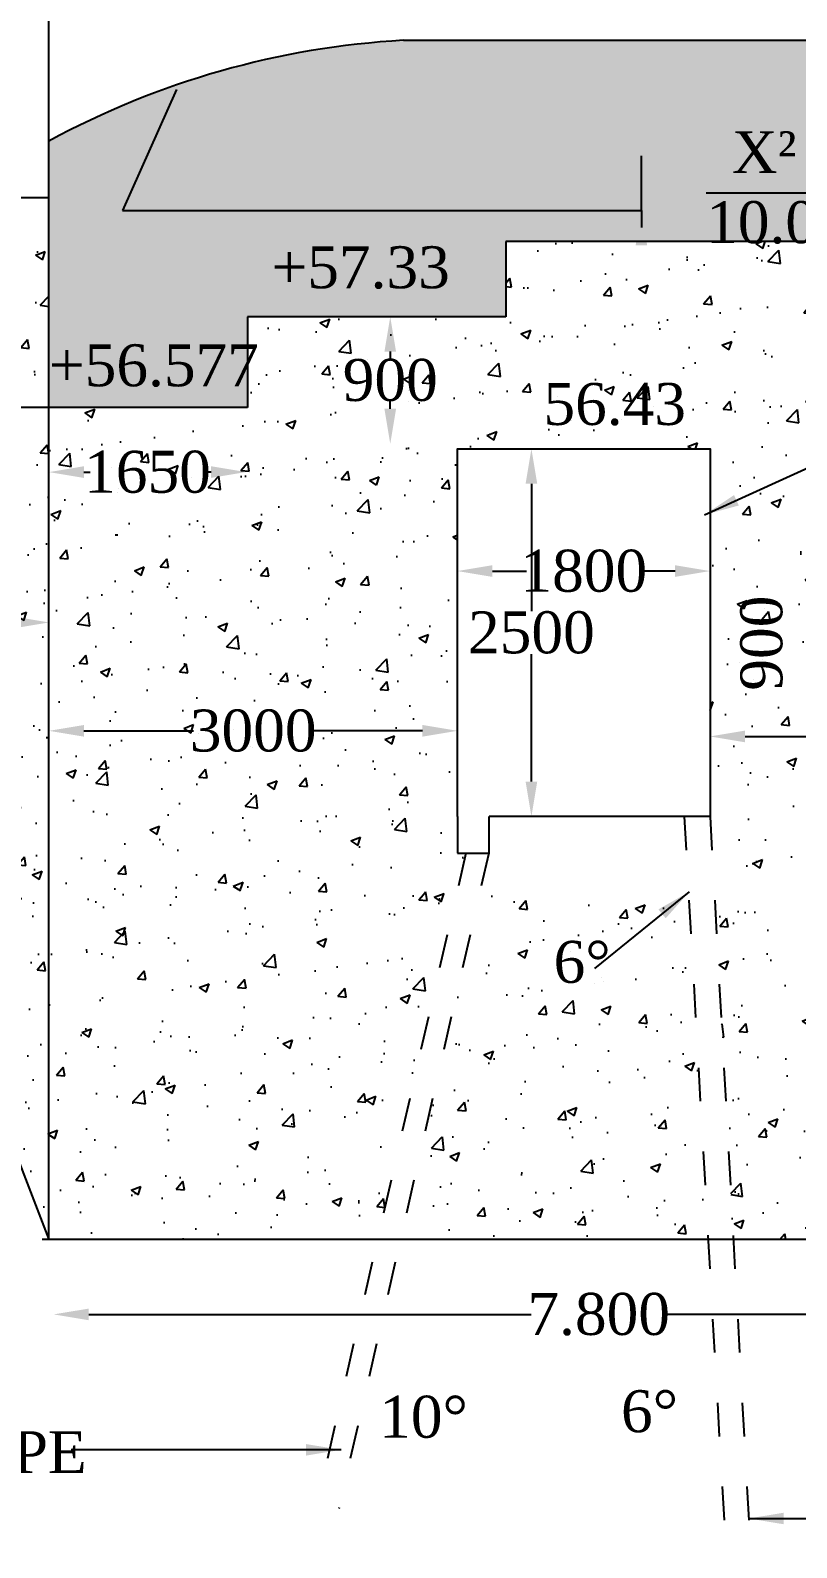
# Model space of a CAD drawing. Header units: millimetres. Extents: x 1776 to 105812, y -926 to 60429.
# Drawn here: x 17423 to 22903, y 12102 to 22953 of the extents above; entities that cross this region are included whole.
import ezdxf

# ---------------------------------------------------------------- set-up
doc = ezdxf.new("R2010")
doc.units = ezdxf.units.MM
doc.header["$MEASUREMENT"] = 0
doc.header["$PDMODE"] = 66
doc.header["$PDSIZE"] = 170
doc.linetypes.add('ACAD_ISO03W100', pattern=[30, 12, -18])
for name, color, linetype in [('DIM', 5, 'Continuous'), ('DOT LINE', 3, 'ACAD_ISO03W100'), ('DWG. LINE', 1, 'Continuous'), ('HATCH', 2, 'Continuous'), ('TEXT', 7, 'Continuous')]:
    doc.layers.add(name, color=color, linetype=linetype)
doc.styles.get("Standard").update_dxf_attribs({"font": 'times.ttf', "height": 300})
doc.dimstyles.get("Standard").update_dxf_attribs({"dimtxt": 300, "dimasz": 250, "dimexe": 0.18, "dimexo": 0.0625, "dimgap": 0.09, "dimtad": 0, "dimtih": 1, "dimtoh": 1, "dimdec": 1, "dimzin": 0, "dimdsep": 46, "dimtxsty": 'Standard', "dimcen": 0.09, "dimse1": 1, "dimse2": 1, "dimclrd": 5, "dimclre": 5, "dimclrt": 4, "dimadec": 0, "dimazin": 0, "dimtfac": 1, "dimtdec": 1, "dimtofl": 0, "dimtmove": 0, "dimatfit": 3, "dimfxl": 0, "dimtolj": 1, "dimtzin": 0, "dimarcsym": 0})
pattern_1 = [(50, (0, 0), (717.2601826007534, -62.75213498259511), [75, -825]), (355, (0, 0), (-138.751333613, 752.1921337000118), [60, -660]), (100.4514, (59.77168, -5.22934), (578.5093817140216, 689.4395420609536), [63.74019000000001, -701.142112]), (46.18420000000001, (0, 200), (1067.241048625644, -165.5190143290181), [112.5, -1237.5]), (96.6356, (88.936745, 186.206693), (934.6627055487033, 974.1178709004417), [95.610288, -1051.713]), (351.1842, (0, 200), (934.6619451336272, 974.1186009253246), [90, -990]), (21, (100, 150), (596.9070521184617, -402.6188906653388), [75, -825]), (326.0000000000001, (100, 150), (243.3153319215817, 725.150045046853), [60, -660]), (71.4514, (149.742233, 116.448394), (840.22262858149, 322.5304967099524), [63.74019000000001, -701.142112]), (37.50000000000001, (0, 0), (12.15985531729067, 332.8938538313115), [0, -652, 0, -670, 0, -662.5]), (7.499999999999999, (0, 0), (263.0695374421486, 394.4117118823602), [0, -382, 0, -637, 0, -252.5]), (327.5, (-223, 0), (533.8224361724091, -22.5548717343798), [0, -250, 0, -780, 0, -1035]), (317.5, (-323, 0), (583.1861693423863, 100.1049823323176), [0, -325, 0, -518, 0, -735])]

# ---------------------------------------------------------------- blocks, each defined once
blk = doc.blocks.new('*D19')
at = {"layer": 'Defpoints', "color": 0}
for p in [(17556.31355607386, 18718.53987111743), (8504.815217406318, 18577.55138073367), (17556.31442837768, 18577.60740513767)]:
    blk.add_point(p, dxfattribs=at)
at = {"layer": 'DIM', "color": 5, "lineweight": -2}
for p, q in [((8754.814345097702, 18718.48539409257), (12619.29875231853, 18718.50931338269)), ((17306.31355607865, 18718.5383237383), (13441.82914885782, 18718.51440444817))]:
    blk.add_line(p, q, dxfattribs=at)
at = {"layer": 'DIM', "color": 5}
for points in [[(8754.814087201179, 18760.15206075844), (8754.814602994224, 18676.8187274267), (8504.81434510249, 18718.48384671343)], [(17306.31329818213, 18760.20499040417), (17306.31381397517, 18676.87165707243), (17556.31355607386, 18718.53987111743)]]:
    blk.add_solid(points, dxfattribs=at)
at = {"layer": 'DIM', "color": 4, "insert": (13030.56395058817, 18718.51185891543), "char_height": 300, "attachment_point": 5}
blk.add_mtext('\\A1;8513', dxfattribs=at)
blk = doc.blocks.new('*D20')
at = {"layer": 'Defpoints', "color": 0}
for p in [(20001.61073530425, 20905.15949112427), (19996.82012330065, 19996.33366430796), (20001.61073530425, 19996.33366430796)]:
    blk.add_point(p, dxfattribs=at)
at = {"layer": 'DIM', "color": 5, "lineweight": -2}
for p, q in [((19996.82012330065, 20655.15949112427), (19996.82012330065, 20603.86469595692)), ((19996.82012330065, 20246.33366430796), (19996.82012330065, 20297.62845947531))]:
    blk.add_line(p, q, dxfattribs=at)
at = {"layer": 'DIM', "color": 5}
for points in [[(19955.15345663399, 20655.15949112427), (20038.48678996732, 20655.15949112427), (19996.82012330065, 20905.15949112427)], [(19955.15345663399, 20246.33366430796), (20038.48678996732, 20246.33366430796), (19996.82012330065, 19996.33366430796)]]:
    blk.add_solid(points, dxfattribs=at)
at = {"layer": 'DIM', "color": 4, "insert": (19996.82012330065, 20450.74657771612), "char_height": 300, "attachment_point": 5}
blk.add_mtext('\\A1;900', dxfattribs=at)
blk = doc.blocks.new('*D21')
at = {"layer": 'Defpoints', "color": 0}
for p in [(18965.38700425038, 19794.23292109607), (17556.30722645087, 19741.17596154012), (18965.40187324537, 19741.57383822341)]:
    blk.add_point(p, dxfattribs=at)
at = {"layer": 'DIM', "color": 5, "lineweight": -2}
for p, q in [((17806.29234748975, 19793.90563524718), (17851.62927710403, 19793.91843673445)), ((18715.38701421651, 19794.16233026168), (18670.05008460223, 19794.1495287744))]:
    blk.add_line(p, q, dxfattribs=at)
at = {"layer": 'DIM', "color": 5}
for points in [[(17806.28058235068, 19835.57230025282), (17806.30411262882, 19752.23897024153), (17556.29235745588, 19793.83504441279)], [(18715.37524907745, 19835.82899526732), (18715.39877935558, 19752.49566525603), (18965.38700425038, 19794.23292109607)]]:
    blk.add_solid(points, dxfattribs=at)
at = {"layer": 'DIM', "color": 4, "insert": (18260.83968085313, 19794.03398275443), "char_height": 300, "attachment_point": 5}
blk.add_mtext('\\A1;1650', dxfattribs=at)
blk = doc.blocks.new('*D22')
at = {"layer": 'Defpoints', "color": 0}
for p in [(17556.31835287329, 17943.55212999333), (20477.28656222927, 17943.55212999333), (20477.28656222927, 17943.55212999334)]:
    blk.add_point(p, dxfattribs=at)
at = {"layer": 'DIM', "color": 5, "lineweight": -2}
for p, q in [((17806.31835287329, 17943.55212999334), (18590.61296223766, 17943.55212999334)), ((20227.28656222927, 17943.55212999334), (19442.99195286491, 17943.55212999334))]:
    blk.add_line(p, q, dxfattribs=at)
at = {"layer": 'DIM', "color": 5}
for points in [[(17806.31835287329, 17985.21879666), (17806.31835287329, 17901.88546332667), (17556.31835287329, 17943.55212999334)], [(20227.28656222927, 17985.21879666), (20227.28656222927, 17901.88546332667), (20477.28656222927, 17943.55212999334)]]:
    blk.add_solid(points, dxfattribs=at)
at = {"layer": 'DIM', "color": 4, "insert": (19016.80245755128, 17943.55212999334), "char_height": 300, "attachment_point": 5}
blk.add_mtext('\\A1;3000', dxfattribs=at)
blk = doc.blocks.new('*D23')
at = {"layer": 'Defpoints', "color": 0}
for p in [(20799.29449423891, 19960.30335667158), (20799.29449423891, 17330.84278592013), (21006.17687074363, 17330.84278592013)]:
    blk.add_point(p, dxfattribs=at)
at = {"layer": 'DIM', "color": 5, "lineweight": -2}
for p, q in [((21006.17687074363, 19710.30335667158), (21006.17687074363, 18798.25860121654)), ((21006.17687074363, 17580.84278592013), (21006.17687074363, 18492.88754137516))]:
    blk.add_line(p, q, dxfattribs=at)
at = {"layer": 'DIM', "color": 5}
for points in [[(20964.51020407696, 19710.30335667158), (21047.8435374103, 19710.30335667158), (21006.17687074363, 19960.30335667158)], [(20964.51020407696, 17580.84278592013), (21047.8435374103, 17580.84278592013), (21006.17687074363, 17330.84278592013)]]:
    blk.add_solid(points, dxfattribs=at)
at = {"layer": 'DIM', "color": 4, "insert": (21006.17687074362, 18645.57307129586), "char_height": 300, "attachment_point": 5}
blk.add_mtext('\\A1;2500', dxfattribs=at)
blk = doc.blocks.new('*D24')
at = {"layer": 'Defpoints', "color": 0}
for p in [(20477.28656222927, 19086.08162042365), (22283.95132872945, 19086.08162042365), (22283.95132872945, 19086.08162042365)]:
    blk.add_point(p, dxfattribs=at)
at = {"layer": 'DIM', "color": 5, "lineweight": -2}
for p, q in [((20727.28656222927, 19086.08162042365), (20971.40854173027, 19086.08162042365)), ((22033.95132872945, 19086.08162042365), (21789.82934922846, 19086.08162042365))]:
    blk.add_line(p, q, dxfattribs=at)
at = {"layer": 'DIM', "color": 5}
for points in [[(20727.28656222927, 19127.74828709032), (20727.28656222927, 19044.41495375699), (20477.28656222927, 19086.08162042365)], [(22033.95132872945, 19127.74828709032), (22033.95132872945, 19044.41495375699), (22283.95132872945, 19086.08162042365)]]:
    blk.add_solid(points, dxfattribs=at)
at = {"layer": 'DIM', "color": 4, "insert": (21380.61894547936, 19086.08162042365), "char_height": 300, "attachment_point": 5}
blk.add_mtext('\\A1;1800', dxfattribs=at)
blk = doc.blocks.new('*D25')
at = {"layer": 'Defpoints', "color": 0}
for p in [(17590.44593907142, 13836.91375775696), (25384.47622024128, 13836.91375775696), (25384.47622024128, 13769.99493048356)]:
    blk.add_point(p, dxfattribs=at)
at = {"layer": 'DIM', "color": 5, "lineweight": -2}
for p, q in [((17840.44593907142, 13769.99493048356), (21005.14324980776, 13769.99493048356)), ((25134.47622024128, 13769.99493048356), (21969.77890950494, 13769.99493048356))]:
    blk.add_line(p, q, dxfattribs=at)
at = {"layer": 'DIM', "color": 5}
for points in [[(17840.44593907142, 13811.66159715022), (17840.44593907142, 13728.32826381689), (17590.44593907142, 13769.99493048356)], [(25134.47622024128, 13811.66159715022), (25134.47622024128, 13728.32826381689), (25384.47622024128, 13769.99493048356)]]:
    blk.add_solid(points, dxfattribs=at)
at = {"layer": 'DIM', "color": 4, "insert": (21487.46107965635, 13769.99493048356), "char_height": 300, "attachment_point": 5}
blk.add_mtext('\\A1;7.800', dxfattribs=at)
blk = doc.blocks.new('*D26')
at = {"layer": 'Defpoints', "color": 0}
for p in [(22283.95132872945, 17903.3488098734), (25367.54020958417, 17903.3488098734), (25367.54020958417, 17903.3488098734)]:
    blk.add_point(p, dxfattribs=at)
at = {"layer": 'DIM', "color": 5, "lineweight": -2}
for p, q in [((22533.95132872945, 17903.3488098734), (23399.55627384319, 17903.3488098734)), ((25117.54020958417, 17903.3488098734), (24251.93526447044, 17903.3488098734))]:
    blk.add_line(p, q, dxfattribs=at)
at = {"layer": 'DIM', "color": 5}
for points in [[(22533.95132872945, 17945.01547654007), (22533.95132872945, 17861.68214320673), (22283.95132872945, 17903.3488098734)], [(25117.54020958417, 17945.01547654007), (25117.54020958417, 17861.68214320673), (25367.54020958417, 17903.3488098734)]]:
    blk.add_solid(points, dxfattribs=at)
at = {"layer": 'DIM', "color": 4, "insert": (23825.74576915681, 17903.3488098734), "char_height": 300, "attachment_point": 5}
blk.add_mtext('\\A1;3000', dxfattribs=at)

msp = doc.modelspace()

# ---------------------------------------------------------------- hatches: boundary and pattern name
at = {"layer": 'HATCH'}
h = msp.add_hatch(dxfattribs=at)
h.set_pattern_fill('AR-CONC', color=256, scale=100, style=0)
h.set_pattern_definition(pattern_1)
h.paths.add_polyline_path([(42710.63295254472, 22881.66276771858), (20091.88774122787, 22881.66276771858, 0.1109590868981088), (17556.2922501496, 22160.79972162429), (17556.30403716754, 20256.44776151361), (18976.77093330806, 20256.44776151361), (18976.77093330806, 20905.15949112427), (20823.37127696944, 20905.15949112426), (20823.37127696944, 21442.13378390901), (44004.08583114146, 21442.13378390901)])
h.paths.add_polyline_path([(44933.78572671174, 22296.47742056871), (44692.86188878073, 22323.22676899379), (44692.86188878072, 22881.66276771858), (42710.63295254474, 22881.66276771858), (44004.08583114147, 21442.13378390901), (44673.74830123706, 21442.13378390901), (44673.74830123706, 21951.33971992618), (44390.75845532666, 21951.33971992618)])
h.paths.add_polyline_path([(30375.79336316067, 22313.62862909426), (31021.28723482614, 22313.62862909426), (31021.28723482614, 22010.16792253334), (30375.79336316067, 22010.16792253334)], flags=24)
h.paths.add_polyline_path([(24372.20692197349, 21348.81652190843), (25521.59408852, 21348.81652190843), (25521.59408852, 21806.92755291058), (24372.20692197349, 21806.92755291058)], flags=25)
h.paths.add_polyline_path([(24558.67839171194, 21858.46421344398), (25158.02950923177, 21858.46421344398), (25158.02950923177, 22298.40653500129), (24558.67839171194, 22298.40653500129)], flags=24)
h.paths.add_polyline_path([(23489.27297460677, 21661.65614547469), (23855.67528174448, 21661.65614547469), (23855.67528174448, 22011.40380228795), (23489.27297460677, 22011.40380228795)], flags=24)
h.paths.add_polyline_path([(22179.34528011625, 21348.81652190843), (23328.73244666275, 21348.81652190843), (23328.73244666275, 21806.92755291058), (22179.34528011625, 21806.92755291058)], flags=25)
h.paths.add_polyline_path([(22365.81674985469, 21858.46421344398), (22965.16786737452, 21858.46421344398), (22965.16786737452, 22298.40653500129), (22365.81674985469, 22298.40653500129)], flags=24)
h.paths.add_polyline_path([(19071.48988932295, 21026.52697957541), (20470.69681073607, 21026.52697957541), (20470.69681073607, 21484.63801057757), (19071.48988932295, 21484.63801057757)], flags=24)
h.paths.add_polyline_path([(17556.41241144912, 20325.60511147444), (19177.10455276131, 20325.60511147444), (19177.10455276131, 20783.71614247659), (17556.41241144912, 20783.71614247659)], flags=24)
h = msp.add_hatch(dxfattribs=at)
h.set_pattern_fill('AR-CONC', color=256, scale=100, style=0)
h.set_pattern_definition(pattern_1)
h.paths.add_polyline_path([(17556.29476452345, 21754.56866260198), (16768.84367451998, 21754.56866260199), (15684.37687820058, 20589.83518695028), (15684.37687820058, 19879.61000748259), (10401.06712652015, 19879.61000748258), (8693.609402740882, 19879.61000748258), (8504.815217406318, 19877.19632486924), (8504.815217406318, 16975.08547626092), (16469.49525945861, 16975.08547626092, -0.1371155265054164), (16625.15517517185, 16715.11809174097), (17556.3408718975, 14305.29959395601)])
h = msp.add_hatch(dxfattribs=at)
h.set_pattern_fill('AR-CONC', color=256, scale=100, style=0)
h.set_pattern_definition(pattern_1)
h.paths.add_polyline_path([(27395.78670369863, 19225.19750748869, -0.8648761347259505), (27559.28185712024, 19145.00148139505), (29125.70017843642, 21048.88812197837), (29125.70017843642, 21147.24515431661, -0.2944464430192217), (29221.69186268842, 21165.56020297198), (29449.24213544996, 21442.13378390901), (20823.37127696944, 21442.13378390901), (20823.37127696944, 20905.15949112427), (20468.48608488542, 20905.15949112427), (20539.88242246046, 19960.30335667159), (22283.95132872945, 19960.30335667158), (22283.95132872945, 17330.84278592014), (22305.11437474277, 16945.76612621338), (22913.87023260264, 17052.75901036465), (22913.87023260264, 17096.0027971799), (22913.87023260264, 18138.93233776616), (26731.54080074709, 18138.93233776616), (27031.64487849758, 18503.69067635202), (27031.64487849758, 18517.51457822686), (27043.01846172846, 18517.51457822686), (27395.78670369863, 18946.2830202001)])
h.paths.add_polyline_path([(24372.20692197349, 21348.81652190843), (25521.59408852, 21348.81652190843), (25521.59408852, 21806.92755291058), (24372.20692197349, 21806.92755291058)], flags=9)
h.paths.add_polyline_path([(22179.34528011625, 21348.81652190843), (23328.73244666275, 21348.81652190843), (23328.73244666275, 21806.92755291058), (22179.34528011625, 21806.92755291058)], flags=9)
h.paths.add_polyline_path([(25115.79171993434, 20286.73785136628), (29440.16086196751, 20286.73785136628), (29440.16086196751, 20746.79552980897), (25115.79171993434, 20746.79552980897)], flags=24)
h.paths.add_polyline_path([(22882.50341550212, 18154.50434030826), (22882.50341550212, 18971.66367700617), (22424.39238449996, 18971.66367700617), (22424.39238449996, 18154.50434030826)], flags=24)
h.paths.add_polyline_path([(21015.86574963259, 20048.81594596746), (22165.25291617909, 20048.81594596746), (22165.25291617909, 20506.92697696962), (21015.86574963259, 20506.92697696962)], flags=24)
h = msp.add_hatch(dxfattribs=at)
h.set_pattern_fill('AR-CONC', color=256, scale=100, style=0)
h.set_pattern_definition(pattern_1)
h.paths.add_polyline_path([(20477.28656222927, 17330.84278592013), (20477.28656222928, 19960.30335667159), (20539.88242246046, 19960.30335667159), (20468.48608488542, 20905.15949112427), (18976.77093330805, 20905.15949112427), (18976.77093330806, 20256.44776151361), (17556.30403716754, 20256.44776151361), (17556.32515590528, 16844.43041910847), (20468.46758122606, 16767.24281288173), (20537.34934773586, 17068.44570934479), (20477.28656222927, 17068.44570934479)])
h.paths.add_polyline_path([(19736.43800361788, 20602.76532320999), (20257.20224298341, 20602.76532320999), (20257.20224298341, 20298.72783222225), (19736.43800361788, 20298.72783222225)], flags=24)
h.paths.add_polyline_path([(17938.0927450204, 19945.76433603489), (18583.58661668586, 19945.76433603489), (18583.58661668586, 19642.30362947396), (17938.0927450204, 19642.30362947396)], flags=24)
h.paths.add_polyline_path([(18682.7361273422, 18095.2824832738), (19350.86878776037, 18095.2824832738), (19350.86878776037, 17791.82177671287), (18682.7361273422, 17791.82177671287)], flags=24)
h.paths.add_polyline_path([(17556.41241144912, 20325.60511147444), (19177.10455276131, 20325.60511147444), (19177.10455276131, 20783.71614247659), (17556.41241144912, 20783.71614247659)], flags=25)
h = msp.add_hatch(dxfattribs=at)
h.set_pattern_fill('AR-CONC', color=256, scale=100, style=0)
h.set_pattern_definition(pattern_1)
edge = h.paths.add_edge_path()
edge.add_spline(control_points=[(26335.60574844786, 16651.56641144913), (26315.74609562589, 16645.92944946877), (26274.0624253508, 16632.87971571615), (26205.25768994293, 16632.02397277254), (26125.7743135935, 16605.06236865608), (26024.38933781128, 16616.81711907241), (25920.05285504302, 16608.47203886722), (25824.26304089542, 16622.76266579597), (25746.48903006099, 16675.37401760881), (25643.90887478667, 16693.96877836109), (25520.02993683119, 16711.54440545258), (25418.17555229341, 16774.79751429562), (25308.49809052145, 16758.75789241177), (25216.96349389741, 16771.32864812809), (25136.27633932789, 16736.06468601503), (25060.59566838435, 16746.11911932602), (25004.63965360457, 16700.42126121163), (24917.14270310154, 16700.74660351952), (24840.91246543893, 16647.65776671825), (24751.21057877231, 16637.34023600979), (24668.1224363863, 16637.02968229146), (24577.92731538572, 16667.91334187804), (24486.5192169306, 16665.34270554103), (24423.15773570064, 16718.75471286931), (24342.30353843886, 16748.1985380072), (24222.2200762672, 16763.25590734404), (24101.47979856633, 16836.09102583833), (23983.66205534694, 16839.25757598466), (23877.05199735017, 16812.04744461518), (23775.18942391006, 16810.09085868075), (23653.73965027082, 16780.72623683995), (23558.1145978719, 16717.5150480475), (23445.30337950884, 16704.33654567954), (23398.25454981888, 16622.7875022216), (23349.22696322032, 16611.36104834771), (23327.07094719529, 16606.19732904796)], knot_values=[0, 0, 0, 0, 61.7428703505193, 130.4529434699011, 204.2852922530565, 309.610465966789, 430.5392738750506, 520.0457502483323, 592.4385908764448, 707.3946618145469, 827.1340217065704, 968.8260448603469, 1044.919331088901, 1152.212628174851, 1240.218335811238, 1300.808257183439, 1369.73074889373, 1441.260675042721, 1553.175279135585, 1636.223164768565, 1708.416681149231, 1800.230427614326, 1921.876740718666, 1963.292058737998, 2043.702719020259, 2176.156723679232, 2323.19152187082, 2455.951948912616, 2515.623046388505, 2653.043192627327, 2759.958187379478, 2884.725797517567, 2995.20563491958, 3075.168492846458, 3141.09907761773, 3141.09907761773, 3141.09907761773, 3141.09907761773], degree=3, periodic=0)
edge.add_line((23327.07094719529, 16606.19732904796), (22913.87023260264, 16875.14677800385))
edge.add_line((22913.87023260264, 16875.14677800385), (22913.87023260264, 17052.75901036465))
edge.add_line((22913.87023260264, 17052.75901036465), (22305.11437474277, 16945.76612621338))
edge.add_line((22305.11437474277, 16945.76612621338), (22450.22915464487, 14305.29959395601))
edge.add_line((22450.22915464487, 14305.29959395601), (25711.03229368789, 14305.29959395601))
edge.add_line((25711.03229368789, 14305.29959395601), (26335.60574844786, 16651.56641144913))
h = msp.add_hatch(dxfattribs=at)
h.set_pattern_fill('AR-CONC', color=256, scale=100, style=0)
h.set_pattern_definition(pattern_1)
h.paths.add_polyline_path([(20468.46758122606, 16767.24281288174), (17556.32515590529, 16844.43041910847), (17556.3408718975, 14305.29959395601), (19905.44843380814, 14305.29959395601)])
h = msp.add_hatch(dxfattribs=at)
h.set_pattern_fill('AR-CONC', color=256, scale=100, style=0)
h.set_pattern_definition(pattern_1)
h.paths.add_polyline_path([(22122.28755902148, 16913.63309938226), (21181.79732857858, 16748.33569653684), (20631.10233945797, 16762.93210761951), (20069.06900259117, 14305.29959395601), (22269.9176909935, 14305.29959395601)])
h.paths.add_polyline_path([(21088.8247125927, 16060.1375062341), (21639.72593825961, 16060.1375062341), (21639.72593825961, 16516.95077227592), (21088.8247125927, 16516.95077227592)], flags=24)

# ---------------------------------------------------------------- linework, layer by layer
at = {"layer": 'DOT LINE', "ltscale": 20}
for p, q in [((22098.67373779983, 17330.84278592013), (22394.62923413672, 12101.89238874188)), ((22283.95132872945, 17330.84278592013), (22568.19966970524, 12158.74224796954)), ((20537.34934773586, 17068.44570934479), (19470.06151946448, 12401.46050377013)), ((20700.9699165189, 17068.44570934479), (19628.94622491824, 12380.75174694944))]:
    msp.add_line(p, q, dxfattribs=at)
at = {"layer": 'DWG. LINE'}
for p, q in [((17556.3408718975, 14305.29959395601), (17556.09356384631, 54261.25575724563)), ((20091.88774122787, 22881.66276771858), (44692.86188878072, 22881.66276771858)), ((17556.29476452346, 21754.56866260198), (16768.84367451999, 21754.56866260198)), ((44673.74830123706, 21442.13378390901), (20823.37127696944, 21442.13378390901)), ((20823.37127696944, 21442.13378390901), (20823.37127696944, 20905.15949112427)), ((20823.37127696944, 20905.15949112427), (18976.77093330806, 20905.15949112427)), ((18976.77093330806, 20905.15949112427), (18976.77093330806, 20256.44776151361)), ((18976.77093330806, 20256.44776151361), (17017.09826997798, 20256.44776151361)), ((20477.28656222927, 17330.84278592013), (20477.28656222927, 17068.44570934479)), ((20704.09715319052, 17068.44570934479), (20704.09715319052, 17330.84278592013)), ((20477.28656222927, 17068.44570934479), (20704.09715319052, 17068.44570934479)), ((16625.15517517185, 16715.11809174097), (17556.3408718975, 14305.29959395601))]:
    msp.add_line(p, q, dxfattribs=at)
msp.add_lwpolyline([(20477.28656222927, 17330.84278592013), (20477.28656222927, 19960.30335667158), (22283.95132872945, 19960.30335667158), (22283.95132872945, 17330.84278592013), (20704.09715319052, 17330.84278592013)], dxfattribs=at)
msp.add_arc((20428.25748343025, 16878.66172901938), 6012.417656325368, 93.2071348874019, 118.5334848087927, dxfattribs=at)

# ---------------------------------------------------------------- texts
at = {"layer": 'TEXT'}
for s, p in [('X²', (22439.14047011425, 21931.78793370353)), ('%%O10.00', (22255.6971186166, 21431.2245968904)), ('+57.33', (19147.84172782331, 21108.93505455738)), ('+56.577', (17556.30309905377, 20408.01271319885)), ('56.43', (21092.21758813295, 20131.22402094943)), ('6%%D', (21164.960256933, 16141.46411041579)), ('10%%D', (19917.68616204581, 12887.97126932549)), ('6%%D', (21647.1550992977, 12927.92917569399)), ("'A'  HOLES  60%%CDRILLED  THROUGH  75%%C  PIPE", (8097.237167172569, 12634.80983066568))]:
    msp.add_text(s, height=300, dxfattribs=at).set_placement(p)
msp.add_text('900', height=300, rotation=90, dxfattribs=at).set_placement((22800.09534052014, 18230.85617880862))

# ---------------------------------------------------------------- dimensions: what is measured, and where the dimension line sits
at = {"layer": 'DIM'}
for p1, p2, distance, text, picture, middle in [((20001.61073530425, 20905.15949112427), (20001.61073530425, 19996.33366430796), -4.790612003598652, '900', '*D20', (19996.82012330065, 20450.74657771612)), ((17556.30722645087, 19741.17596154012), (18965.40187324537, 19741.57383822341), 52.65908497189168, '1650', '*D21', (18260.83968085313, 19794.03398275443)), ((20799.29449423891, 19960.30335667158), (20799.29449423891, 17330.84278592013), 206.88237650471999, '2500', '*D23', (21006.17687074362, 18645.57307129586)), ((20477.28656222927, 19086.08162042365), (22283.95132872945, 19086.08162042365), 0, '1800', '*D24', (21380.61894547936, 19086.08162042365)), ((8504.815217406318, 18577.55138073367), (17556.31442837768, 18577.60740513767), 140.9324659824599, '8513', '*D19', (13030.56395058817, 18718.51185891543)), ((17556.31835287329, 17943.55212999333), (20477.28656222927, 17943.55212999333), 7.275957614183426e-12, '3000', '*D22', (19016.80245755128, 17943.55212999334)), ((22283.95132872945, 17903.3488098734), (25367.54020958417, 17903.3488098734), 0, '3000', '*D26', (23825.74576915681, 17903.3488098734)), ((17590.44593907142, 13836.91375775696), (25384.47622024128, 13836.91375775696), -66.91882727339907, '7.800', '*D25', (21487.46107965635, 13769.99493048356))]:
    dim = msp.add_aligned_dim(p1=p1, p2=p2, distance=distance, text=text, dimstyle='Standard', dxfattribs=at)
    dim.commit()
    dim.dimension.update_dxf_attribs({"geometry": picture, "text_midpoint": middle})

# ---------------------------------------------------------------- leaders
for points in [[(18467.70397496514, 22530.13281590514), (18082.28315246518, 21665.43062705951), (21792.80901980854, 21665.43062705951)], [(21792.80901980854, 21665.43062705951), (21792.80901980854, 22055.40939975596)], [(21792.80901980854, 21665.43062705951), (21792.80901980854, 21542.13001052092)], [(22244.52092883317, 19488.6363584553), (24446.58348308021, 20492.13070115262), (24964.85392541671, 20492.13070115262)], [(26368.30951499229, 18168.47841939461), (25336.25979335594, 14305.31564926003), (17506.70679609233, 14305.29959381284)], [(22134.7694536433, 16792.14313018665), (21458.14994041302, 16243.65437703355)], [(19645.32701564391, 12801.52754742177), (17715.11684853255, 12801.52754742177)], [(22559.86222421425, 12310.44799288623), (25779.83097601702, 12310.44799288623), (25779.83097601702, 12739.64819104921)]]:
    msp.add_leader(points, dimstyle='Standard', override={"dimgap": 0.09, "dimtad": 0}, dxfattribs=at)

doc.saveas('drawing.dxf')
